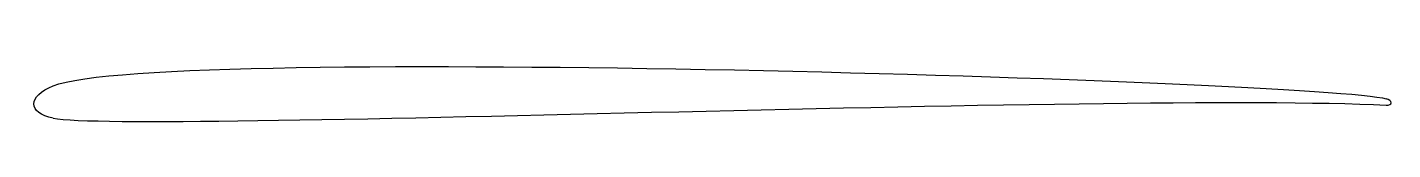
# Model space of a CAD drawing. Header units: metres. Extents: x 0 to 2.1, y -0.05 to 0.09.
import ezdxf

# ---------------------------------------------------------------- set-up
doc = ezdxf.new("R2010")
doc.units = ezdxf.units.M

msp = doc.modelspace()

# ---------------------------------------------------------------- linework, layer by layer
for points in [[(0.04, 0.025), (0.2, 0.0897), (1.99, 0.0317), (2.09, 0.005)], [(0.04, -0.025), (0, -0.0172), (0, 0.0088), (0.04, 0.025)], [(0.04, -0.025), (0.16, -0.0483), (1.69, 0.0156), (2.09, -0.005)], [(2.09, -0.005), (2.1, -0.0055), (2.1, 0.0023), (2.09, 0.005)]]:
    msp.add_open_spline(points, degree=3)

doc.saveas('drawing.dxf')
